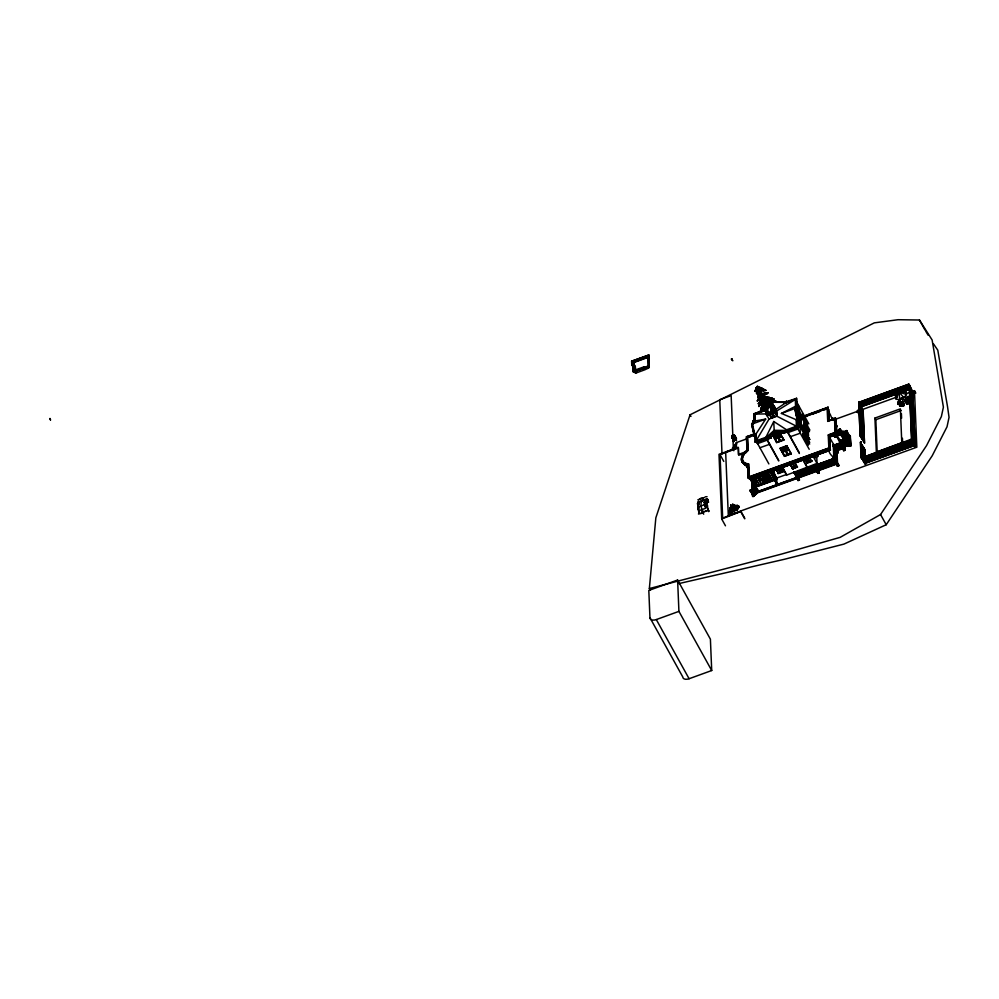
<?xml version="1.0" encoding="UTF-8"?>
<svg xmlns="http://www.w3.org/2000/svg" width="999" height="999" viewBox="0 0 999 999"><rect width="100%" height="100%" fill="white"/><g stroke="black" fill="none" stroke-linecap="round" stroke-linejoin="round"><path stroke-width="1.5" d="M765.309 404.383L765.409 409.428L765.421 404.807M707.717 509.065L707.966 508.104L705.431 506.331L704.307 504.133L704.632 500.287L706.88 500.124L707.517 502.759L707.567 500.524M759.789 389.81L758.915 392.207L759.54 394.667L759.215 389.822L761.663 393.281L760.651 393.181L759.215 389.822L757.891 391.196M762.549 398.564L761.4 395.092L761.438 398.139L762.549 398.564C759.402 391.171 762.512 394.742 768.131 392.694L766.083 393.843L761.101 393.943M908.153 400.474L905.956 400.012L908.153 400.474L909.202 399.725L909.327 397.565L908.291 398.301L908.478 399.4L910.339 398.501A5.157 2.91 -29 0 0 908.079 396.478L907.167 398.239A2.972 1.673 -29 0 1 908.478 399.4M910.339 398.501L906.555 399.538L908.516 399.313L908.291 398.301M705.931 506.768L706.043 499.737M758.716 390.384L757.479 391.458L759.814 389.672L758.603 390.597L759.515 390.06L759.165 395.729M707.067 496.69L705.082 496.865M756.842 388.224L757.092 387.375L754.919 391.271L757.617 386.613L754.919 391.271L755.956 389.223M760.514 398.301L760.052 399.363L761.151 395.704L760.439 400.537L761.825 402.535L762.487 399.475L761.438 398.139L761.538 395.691L762.574 396.453M756.393 388.336L757.529 386.775L756.031 389.573L756.131 388.786L757.629 386.963L756.568 393.331L757.766 387.013L757.592 390.634L756.917 390.159L757.417 387.937M761.875 400.624L760.576 401.923L760.626 400.599L758.316 403.746L760.227 402.447L760.626 400.599M798.301 477.147L799.45 480.044L798.064 480.544L796.465 477.247M816.146 470.117L817.319 469.817L817.207 469.018L814.822 464.585L814.922 465.684M835.276 450.074L836.363 449.55M837 462.687L835.826 462.987M841.695 436.488L842.831 436.039M841.62 434.528L842.706 434.003M842.169 447.577L843.343 447.152L845.142 450.237L843.768 450.736L842.169 446.703L842.344 447.627M698.9 504.945L697.914 502.422L698.925 511.051M761.875 403.396L761.95 401.735L758.928 406.481L761.875 403.396L762.262 404.645L762.911 402.023L763.436 402.572M765.409 409.428L765.559 406.081L766.708 408.728M730.993 505.007L731.256 506.83C739.023 510.064 729.295 502.672 738.723 507.18M846.103 431.493C824.412 430.906 860.189 432.08 840.284 431.668M840.683 442.707L840.659 440.472L846.49 441.034L839.61 441.158L840.958 440.809M842.532 435.651L848.139 435.789L842.532 435.364M842.906 444.78L848.513 444.642M846.478 440.709L840.646 440.559M648.663 356.893L648.638 355.519M631.655 361.263L648.726 355.082M786.338 402.122L786.375 402.784L786.525 401.223L786.513 402.285M796.215 399.213L796.478 405.731C795.379 388.536 799.05 405.219 794.692 408.616L797.989 420.891M797.414 409.727L797.652 404.483L796.578 405.294M797.102 421.278L798.076 420.916L797.851 416.72M797.901 416.67L798.139 415.534L797.252 427.135L787.624 431.068M758.616 396.74L758.703 395.579M759.715 394.293L759.914 392.058M738.461 506.193L733.928 507.567M828.096 407.517L803.908 416.583M828.621 420.879L828.009 407.217L803.246 416.196M649.35 588.561L655.844 517.819L690.059 414.797L874.312 322.864L898.076 319.705L919.467 320.017L932.129 339.985L943.406 407.142L941.37 416.595L926.572 445.566L880.556 514.535L840.134 537.362L781.43 554.108L649.35 588.561L650.249 590.184M731.842 507.255L731.568 508.541A4.421 3.384 6.3 0 0 731.168 506.905C734.065 509.04 735.426 506.393 734.128 508.129M734.327 505.756L734.352 506.668M763.748 403.371L764.035 400.499M731.817 509.665L731.668 508.441A4.421 3.384 6.3 0 0 731.181 506.768L731.181 506.718M731.568 508.541L731.206 507.28L732.442 509.54M734.277 505.019L734.502 507.654M734.627 505.144L733.703 505.044L734.49 505.244M756.917 390.159L756.568 393.331L757.192 388.311L756.118 390.646L756.48 390.01M760.152 397.889L760.651 394.955M730.806 507.005L730.744 505.944L730.719 506.943M815.983 469.555L817.294 469.043M835.788 462.337L836.975 461.913L838.798 465.784L837.424 466.283L835.664 462.362L835.863 463.199M847.052 443.194L847.214 446.066L845.042 445.367L843.518 446.078L845.191 445.467L844.729 435.477L841.645 436.663L841.67 435.639L842.994 435.252M761.151 395.704L760.439 400.537L761.151 395.704L760.052 399.363M730.381 512.737L730.531 511.326L733.566 509.977M735.838 510.214L736.475 507.629M761.325 394.355L768.131 392.694L764.397 393.306L766.645 393.968L763.136 393.981L766.97 393.881L765.421 393.718M731.967 359.403L732.791 360.776L731.268 359.091L732.205 358.753L731.93 359.553M736.7 507.967L737.374 505.644M860.451 442.232L861.4 441.72L860.389 442.295L861.126 457.892L860.589 442.332M865.496 464.86L864.847 449.2L865.421 464.822M898.788 392.157L905.793 391.945L906.48 394.568L903.958 397.789L899.699 399.712L896.203 399.213L895.529 396.578L898.963 391.933L905.793 391.945M731.88 436.201C734.277 429.97 739.472 445.916 734.228 435.252M731.955 437.862L734.178 436.75M736.313 440.584C728.221 427.135 737.012 452.197 731.88 436.039M758.965 390.072L758.528 392.894L758.915 392.207M764.934 401.173L766.42 406.069L767.931 406.418C766.183 396.765 763.486 402.222 764.635 408.079L765.234 404.47M759.54 394.667L759.577 391.408L759.228 393.456M761.55 407.742L760.326 411.825L764.635 402.859L764.31 405.307L764.635 402.859M755.669 390.259L755.806 389.448M898.426 403.009L899.649 402.347L900.274 403.171L898.426 403.009L900.261 403.921L902.272 402.06M900.261 403.921L901.448 403.621M904.619 400.212L908.203 403.733C909.34 402.634 899.537 396.428 907.904 402.634M908.203 403.733L908.728 402.397M707.592 499.1L707.379 500.124C705.219 495.279 711.113 508.291 707.192 498.701M733.566 510.252C725.836 513.186 735.601 510.964 733.378 508.878A1.711 1.311 6.3 0 1 730.419 509.24A1.711 1.311 6.3 0 1 731.305 507.105A1.711 1.311 6.3 0 1 733.316 508.878M858.004 412.088L857.779 411.051A1.623 0.912 -29 0 1 858.453 410.539M857.754 411.201L858.228 412.125L858.178 410.589M859.252 413.798L858.753 413.062M859.015 413.486L860.264 412.125M859.802 410.976L859.377 410.514M707.629 499.825L707.317 499.525M708.166 501.386L707.654 500.437M707.929 509.652L708.578 510.626M764.272 403.646L762.861 407.604L762.449 406.356L764.272 403.646L762.861 407.604M902.522 405.169C902.871 400.886 904.095 406.056 902.047 404.882L901.535 405.781L902.721 406.106L903.67 405.194L903.658 402.884L902.085 401.373L902.684 401.111M707.717 506.368L707.055 504.195L704.295 502.197M758.041 390.884L757.754 391.508L759.352 390.309L758.054 397.764L759.827 394.555L759.352 393.419L758.054 397.764L758.528 392.232L759.852 390.322M759.59 399.013L759.914 397.552L757.304 400.961L759.59 399.013L759.64 400.187L760.539 398.014L760.813 398.613M642.881 368.656C642.195 368.294 648.064 368.818 649.088 366.546M643.768 368.693L643.793 367.994L633.354 371.578L644.055 367.982L644.243 369.056L649.1 367.295L648.751 354.97L649.175 366.533L634.215 371.553M782.629 433.054L787.649 431.718L787.724 430.169L797.414 426.885M787.774 430.182L787.524 431.231L781.83 433.067M796.977 420.604L797.464 427.497L782.055 433.116M797.914 420.242L796.927 420.591L798.164 419.867M759.402 390.734L757.092 394.006L759.752 390.746L757.704 393.319M732.667 506.893L734.265 509.515M790.434 464.011L789.697 464.11M790.471 464.223L789.897 464.048M794.193 472.29L795.004 472.102L794.155 472.939M809.565 457.43L810.052 457.33M829.282 436.713L836.625 434.503L836.151 420.279M834.053 445.467L833.953 444.405L832.779 444.83L833.828 444.867L832.966 445.629M836.163 434.528C834.889 432.742 840.384 444.767 840.696 442.295M829.17 435.202L829.719 448.613L748.151 477.809L829.719 448.251L748.338 478.009L749.75 479.295L830.406 450.174L829.02 435.714L835.639 432.48M829.657 448.638L830.406 450.174M836.113 433.079L829.02 435.714M707.991 508.641L708.266 509.79M732.654 505.119C731.131 501.773 738.498 510.576 731.705 508.866L730.656 511.538L729.295 510.764M733.566 510.264L733.366 510.439M762.674 398.276C760.988 400.736 763.061 405.082 763.586 399.413L766.408 406.268L762.774 402.31M764.522 402.547L763.686 405.282L764.36 404.333M764.635 408.079L765.084 406.618M756.68 389.885L756.168 391.558L757.192 388.311L756.118 390.646M774.974 433.554L774.949 432.18M774.6 432.879L775.399 432.105M776.498 433.241L775.786 432.217M756.355 389.622L757.629 386.963M737.037 509.79L736.001 508.903A4.483 3.671 -15.8 0 1 734.715 507.48L732.604 504.945M770.753 404.92L765.546 401.236L771.653 400.474L765.546 401.236L768.581 405.806L768.144 407.13L766.295 404.308M762.374 405.694L761.7 405.894L764.185 403.246L762.374 405.694L760.326 411.825L762.449 406.356M757.067 387.774L757.292 387.1M761.563 394.056L766.358 397.465C763.099 395.254 765.147 395.017 761.563 394.056L762.999 395.866C764.497 400.437 760.913 397.877 761.675 395.342M762.712 407.18L763.598 404.632M698.026 504.845L698.751 508.304M729.757 512.662A1.573 1.286 -15.8 0 0 732.105 511.338A1.573 1.286 -15.8 0 0 729.794 510.389A1.573 1.286 -15.8 0 0 729.757 512.662A1.711 1.399 -15.8 0 0 732.23 511.251A1.711 1.399 -15.8 0 0 729.695 510.227A1.711 1.399 -15.8 0 0 729.67 512.687L731.018 510.139M903.533 399.525L902.809 399.612M896.203 399.213L898.863 392.095M698.001 504.47L698.089 506.206M760.988 402.185L758.928 406.481L761.975 399.725M702.659 498.289L701.897 500.736C699.662 504.52 702.047 510.452 703.696 514.235M757.717 386.376L755.856 388.149L757.866 386.438M733.353 508.603C732.479 507.942 733.978 512.724 730.444 511.538C737.662 498.651 732.567 516.795 730.381 510.139M731.655 508.991L730.431 511.388M697.989 504.183L698.076 505.781M759.864 405.507L760.439 404.096M760.788 404.533L761.95 401.735M730.481 508.354L731.393 508.141L730.594 508.741M758.428 391.895L758.004 392.807L759.028 391.208L757.092 394.006L759.24 390.921L759.028 391.733M731.181 509.577L732.454 507.442M755.956 389.373L756.855 387.649M729.033 511.276L730.694 511.401L731.68 508.941M756.056 389.298L756.618 388.112M756.031 389.573L756.892 387.724M859.24 401.623L858.928 402.597M909.028 384.428L908.103 384.59L909.352 384.465L911.65 439.672L909.152 384.54M765.709 438.474L764.872 439.148L765.996 439.123L765.908 437.275L773.75 421.503L786.575 429.782L799.362 452.859M766.033 408.166L765.871 407.355L764.784 409.578L765.734 408.691M858.94 412.262L859.664 411.638M758.191 393.718L759.003 392.17M758.029 400.349L758.616 399.25M758.74 399.725L759.914 397.552M759.44 390.222L760.826 393.506L759.44 390.222L758.179 392.495L758.815 391.458M829.307 450.037C827.821 454.095 836.163 458.591 833.491 458.266M901.535 405.781L902.971 405.157M902.721 406.106L903.658 402.884M757.379 386.975L755.843 388.386L756.293 387.587M757.254 386.276L756.543 387.487L757.242 387.038M809.202 449.288L796.415 426.223L776.897 416.221L769.018 419.081L756.068 440.834L768.868 463.911M733.428 511.263L730.943 508.441L733.254 510.202L734.814 507.579L732.866 504.07L733.029 504.982M760.576 401.923L761.725 400.075M764.922 407.604L763.261 410.839L765.833 407.667L767.407 407.093L765.596 407.467M754.083 434.94L751.648 424.213L753.508 421.241L765.659 419.13L755.793 434.315L756.068 440.834L765.908 437.275M754.07 434.677L751.723 424.363L754.245 420.966M751.723 424.363L753.758 421.416M795.429 408.341L797.289 405.369L781.405 413.424L796.141 419.692L797.864 419.068L795.429 408.341L781.405 413.424M795.516 408.491C802.234 431.268 791.495 411.001 797.289 405.369M797.302 405.631L797.09 406.481C792.769 408.491 799.912 418.181 797.052 417.445M795.629 409.565L797.339 406.655L796.628 407.542M760.576 410.402L761.063 409.627M759.652 398.676L761.013 396.541M756.98 387.2L756.181 388.124L756.942 386.813M758.004 392.807L759.028 391.208M698.776 511.438L698.838 512.749C702.085 515.821 705.232 509.228 707.205 510.901L705.594 511.488M734.827 508.141L735.139 507.879A1.573 1.286 -15.8 0 0 735.214 510.139L737.037 507.842M895.529 396.578L898.863 392.02M756.555 388.174L757.03 387.462M678.87 583.591L784.302 559.303L843.893 544.118L886.213 524.725L932.217 455.756L947.027 426.785L949.05 417.332L947.527 406.643L937.786 350.174L933.59 344.043M858.74 402.609L860.264 436.376L861.163 435.701L860.151 436.238L858.728 402.672L859.764 402.11L859.128 402.023M861.175 437.724L859.627 403.971M861.8 439.085L860.551 405.357L862 439.011M862.761 440.372L861.325 406.743L862.836 440.397M861.038 457.779L861.987 457.043L861.225 457.742M861.9 459.215L861.263 443.731L862.1 459.14M862.349 445.092L862.974 460.527M864.572 463.299L914.31 445.529L864.859 463.548M912.137 440.946L909.952 385.764L912.337 440.871M912.849 442.357L910.688 387.225L912.936 442.482M915.134 446.678L912.749 391.583L915.146 446.828M775.199 433.641L774.487 432.679L775.199 432.155M859.714 404.133L860.963 437.687M862.075 408.191L863.598 441.933L862.224 408.304M862.949 409.69L864.535 443.219M863.011 446.466L863.723 462.062L863.223 446.528M864.035 447.802L864.522 463.386M864.085 447.939L864.747 463.361M911.25 388.736L913.673 443.931L911.463 388.798M914.26 445.317L912.075 390.134L914.472 445.279M907.167 398.239L908.079 396.478M734.54 504.994L733.753 505.082L734.64 504.657M762.612 404.47L763.286 402.947M706.543 500.462L705.893 500.399M755.843 388.386L756.693 387.212M761.937 394.143L766.221 393.594C761.325 394.031 767.769 393.556 765.821 393.756M760.476 400.911L758.316 403.746L760.401 401.148M899.699 399.712L899.1 391.883M736.151 507.692L737.986 505.831M764.922 393.631L763.498 393.444M758.403 391.084L759.028 390.347M764.073 409.553L765.833 407.667M761.7 405.894L764.185 403.246L760.926 408.354L761.762 407.53M905.594 401.985L904.957 399.85M907.329 403.471L908.541 403.371M764.235 407.567L765.197 406.568M764.934 406.518L764.035 407.442L764.622 407.005M729.295 512.3L731.568 510.364M732.816 509.59L732.804 508.778L733.953 510.714M759.54 396.965L760.514 396.016L757.304 400.961L760.301 395.691M758.803 389.922L760.251 389.972M750.174 490.846C760.514 481.406 752.484 491.508 750.137 490.072L750.237 490.971L751.41 490.534M757.217 491.071L753.533 494.493L757.13 490.821M755.232 420.616L754.957 414.086L764.797 410.527L764.747 409.378L772.926 401.76L785.414 401.898L785.451 403.034L774.537 410.252M764.772 409.865L773.014 402.073L785.414 401.898M770.017 405.582L772.227 403.521M778.721 460.989L765.933 437.924L774.125 430.307L786.6 430.444L799.387 453.496M774.225 430.781L765.958 438.411L755.007 442.058L765.222 438.424L765.209 439.123L765.184 438.474M786.213 430.906L774.225 430.944L766.358 438.111M774.462 431.381L785.077 431.493L774.462 431.206L767.507 437.849L774.537 431.268M755.381 435.464L755.606 442.033L767.906 437.712L774.712 431.381A3.759 2.985 -2.4 0 1 779.72 432.929L779.894 432.405M753.721 434.14L746.44 436.775L746.99 450.149L744.53 452.41A14.123 7.98 -29 0 0 745.017 463.998L747.727 464.685M748.401 464.785L745.154 464.248A14.123 7.98 -29 0 1 744.68 452.659L747.19 450.399L747.814 450.786M745.242 453.146L747.002 451.573M766.196 396.753L774.05 399.063L770.167 399.488L767.17 397.877L768.131 398.913M732.117 435.564L733.079 435.776L731.98 436.513M734.727 437.187L732.879 436.6L732.042 438.161M858.116 410.939L859.115 410.514M860.401 413.211L858.74 413.311M775.861 433.479L776.186 432.517M747.215 466.046L747.552 466.471M835.926 432.742L836.013 432.13M835.551 434.165C836.163 435.152 842.07 441.62 839.759 440.771M899.537 405.494L901.185 404.158A2.972 1.673 -29 0 0 903.645 404.108L903.945 405.644A5.157 2.91 -29 0 1 899.674 405.744L899.537 405.494A5.157 2.91 -29 0 0 903.808 405.394L903.945 405.644M899.674 405.744L901.323 404.408A2.972 1.673 -29 0 0 903.783 404.345M730.619 509.303L732.941 507.804L732.542 506.868M765.771 400.349L764.884 400.999L767.17 399.75M737.137 506.73L734.228 507.367L734.615 507.867M900.336 402.822L901.622 401.86L900.274 403.171M764.547 401.074L766.658 400.387M905.494 398.239L906.792 399.75M908.528 398.514L909.565 397.777M907.916 400.262L909.202 399.725M734.752 509.79L737.412 508.254M769.655 403.434L771.34 402.784L769.68 403.296L772.19 403.421M732.042 437.999L733.141 437.262L732.904 435.114M898.113 404.233L899.974 403.084A2.972 1.673 -29 0 1 900.324 401.148L898.725 400.874A5.157 2.91 -29 0 0 898.113 404.233L900.111 403.321A2.972 1.673 -29 0 1 900.461 401.386L900.324 401.148M774.7 411.576L776.822 414.597L773.913 409.19L776.897 416.221L776.673 411.001L795.291 399.475L795.566 405.994M858.416 411.039L859.415 410.914M859.502 412.063L857.841 411.975M859.989 413.611L860.688 412.275M729.033 511.813L731.942 510.764M732.991 509.965L732.916 508.878M764.635 400.724L770.004 398.389L769.043 399.9L765.109 400.449L770.004 398.389L766.62 400.162M746.141 465.134L746.415 465.584A13.636 7.705 -29 0 1 743.119 462.45M746.977 466.271L747.414 467.594L746.703 466.196M734.64 439.26L735.476 439.61L735.414 438.961M774.874 432.117L775.911 431.98M776.173 433.391L774.912 433.628M863.111 409.553L864.485 443.169M762.175 394.118L764.435 393.643L761.613 394.155M734.702 507.342L734.277 505.869L738.448 507.617M764.959 397.152L765.746 396.803M898.051 393.369L902.309 391.446M910.913 439.822L911.325 439.173L861.575 457.917L911.113 440.109M768.731 400.999L769.492 400.649M762.424 394.093L764.435 393.643M860.052 413.673L858.74 413.686M832.716 418.693C831.767 420.329 831.842 416.67 828.945 412.137M839.622 429.208L839.285 429.607M648.776 355.032L631.58 361.188L631.78 365.459L633.154 365.035L633.091 371.578M648.701 355.382L631.88 361.476L632.117 365.447M632.23 361.763L648.613 355.819M636.875 360.402L641.246 358.816M632.779 362.212L648.463 356.531M648.626 356.818L632.941 362.5L633.029 364.647M633.378 362.699L648.289 357.292L647.652 356.131L648.064 366.021L648.913 367.57M633.491 362.862L634.665 371.665M635.614 373.127L635.339 366.596L633.841 363.886L632.854 364.235L632.742 361.538L633.603 363.087M632.055 365.459L633.104 365.085M635.252 366.633L635.526 373.214L645.454 369.555L643.955 366.845L634.115 370.404L635.526 373.214M644.817 368.456L643.98 367.495L648.064 366.021M633.628 365.085L632.817 365.047L633.041 371.628L643.269 367.994L643.169 368.706M634.328 371.89L649.25 366.408M644.505 368.107C645.579 371.603 654.982 363.449 644.205 368.981L644.055 367.982M765.571 407.255L767.045 406.73L767.819 408.116L766.345 408.653L765.571 407.255L766.445 413.324L768.119 412.712L768.069 411.613L765.796 412.162L767.931 411.376L768.006 412.687L767.244 411.288L765.758 411.825L766.72 415.484L769.567 414.123M770.978 405.294L772.464 404.77L773.238 406.156L771.752 406.693L770.978 405.294L771.128 406.93L773.763 405.606L776.673 411.001M771.016 405.507L772.689 404.895L772.764 406.206M772.464 404.77L772.502 405.744L771.028 406.281L771.802 407.679L773.376 407.167L773.201 405.831M765.634 408.454L768.556 407.53L765.771 408.803M772.327 405.881L771.44 406.206L771.29 405.394L772.202 405.656M764.285 410.751L763.598 409.528L773.326 406.056M784.015 402.235L786.563 401.286L786.413 402.722M771.365 406.905L768.206 407.717M766.32 408.978L754.095 414.036L754.445 420.616M763.711 410.252L753.795 413.748L754.72 420.841L753.109 420.691L753.234 423.489M766.158 409.503C770.217 407.592 765.334 411.376 766.121 408.391M771.578 407.542L771.528 406.431L771.703 407.779L773.251 406.93M783.716 403.371L796.353 398.726M766.008 410.04L766.583 411.95M773.676 407.255L773.288 410.489L771.815 411.026M785.451 403.034L795.291 399.475M772.876 409.59L771.203 410.202L771.128 408.891L772.614 408.354L772.652 409.328L771.178 409.865L771.852 411.363L773.526 410.751L773.975 407.342L773.626 409.34M787.774 402.272L794.854 399.675M773.975 410.889L765.933 414.048L765.721 410.851L767.195 410.314L767.969 411.713M765.746 411.051L767.419 410.452L767.494 411.763M771.166 409.091L772.839 408.479L773.014 409.827M765.846 411.076L767.332 410.552M772.739 408.591L771.265 409.115L771.34 410.427L773.476 409.652M765.883 411.288L767.557 410.676L767.469 411.551M771.29 409.328L772.964 408.716M766.046 411.526L766.932 411.201M771.465 409.565L772.452 408.891M773.276 409.528L774.625 408.741L774.55 407.043M765.846 412.15L767.844 411.476M771.428 410.327L772.914 409.802L772.839 408.479M774.762 407.005L774.225 410.976L774.138 408.916M766.408 412.987L767.881 412.45M766.308 413.087L768.119 412.712M773.401 410.527L771.727 411.126L771.678 410.027L771.852 411.363M768.631 412.962L771.478 411.6M774.725 410.789C764.572 409.865 781.455 424.263 771.49 411.938M769.367 414.061L772.327 413.311M766.72 415.484L769.517 414.323M774.7 410.626L774.787 412.425L772.14 413.524L774.987 412.487L774.537 410.089L774.587 411.238M753.084 420.629L754.058 420.267M796.702 404.895L797.689 404.533M753.496 423.564L753.383 420.916L754.495 420.629L754.145 414.048M775.661 412.962L774.849 410.477L774.213 410.801L773.413 409.378L774.837 408.891M776.335 414.772L776.747 412.637L773.763 405.606M797.09 406.481L795.504 409.016M775.724 414.597L776.148 412.787M751.648 424.213L765.659 419.13M772.702 416.633L773.95 416.183L772.714 416.795M770.341 414.997L771.603 417.57L774.05 416.358M769.018 419.081L766.008 413.773L768.568 412.849L771.478 418.181L774.425 416.783M795.004 409.777L797.864 408.741M797.339 410.164L796.665 408.341M796.89 412.824L800.686 419.455L800.124 419.742L800.012 417.27L800.886 417.132L801.086 421.965L800.299 422.252M796.902 413.224L800.499 419.792M796.34 415.309L797.14 414.835M797.002 415.372L797.015 410.164M733.428 439.123L734.702 439.285L733.653 439.061M734.54 438.823L733.803 439.398L734.59 439.11M734.128 441.371L733.378 439.11M733.741 440.522L736.176 439.647L735.851 438.074M754.02 433.653L754.395 432.904M754.033 433.916L754.307 434.577L746.44 436.775M797.951 417.894L797.602 418.893M753.895 434.403L746.578 437.025L746.99 450.149M800.199 417.52L796.141 409.44A3.534 0.799 70.1 0 0 795.679 409.153M803.371 416.483L828.146 407.467M755.793 434.315L747.502 437.25L748.051 450.299A13.087 7.393 -29 0 0 748.626 463.998L749.163 477.047L828.87 448.164L828.221 434.927L835.102 432.43L834.527 418.731M804.02 416.77L827.209 408.366M751.71 435.989L747.314 437.587L751.86 436.138M802.809 417.607L801.885 417.844L802.759 417.532L802.672 414.273M804.445 416.883L820.554 411.051M804.47 417.082L807.392 416.021M811.837 414.348L820.629 411.163M823.463 410.202L826.385 409.14M802.659 418.019L802.734 415.01L804.857 420.229M753.845 431.905L753.745 435.889L755.119 435.464L755.007 442.058M797.015 420.467L798.126 420.005M800.261 419.268L800.411 419.955M736.5 448.426L736.251 442.669L746.503 438.948M788.086 432.555L798.014 428.958L797.152 427.41L796.877 420.891L798.126 420.542M735.114 448.863L734.939 444.543L736.9 443.831L736.251 442.669M797.639 422.415L796.877 420.891M800.211 422.09L801.086 421.965M733.79 450.736L733.616 446.416L735.576 445.704L734.939 444.543M859.352 402.235L908.815 384.19L859.377 402.172M738.061 447.589L725.649 452.085L728.308 515.496L916.832 447.19L914.46 390.659L905.731 393.831M779.37 432.604C762.237 437.112 783.029 434.515 778.571 431.755A3.534 2.81 -2.4 0 0 774.849 431.368A3.534 2.81 -2.4 0 0 772.726 433.866L772.989 435.189M803.895 423.663L804.083 427.972L805.956 431.418M860.089 403.571L909.552 385.602M744.705 518.181L740.933 511.388L722.664 518.006L720.017 454.595L738.273 447.977M765.933 437.924L770.017 436.451L770.878 437.999M772.914 435.589L779.707 432.604A3.759 2.985 -2.4 0 0 778.708 431.556M786.6 430.444L782.517 431.918L783.378 433.466M860.164 403.733L909.627 385.814M787.662 430.332L797.614 426.623M779.844 441.196L776.498 442.607L783.865 440.122L779.919 432.992L772.639 435.626L780.069 433.229M774.462 431.206L784.677 431.63L786.625 430.931L786.575 429.782L796.415 426.223L796.141 419.692M773.089 435.889L779.969 433.404L779.982 432.567M797.414 427.422L781.455 433.141M765.996 439.123L771.265 437.849L766.495 439.185M787.599 431.643L782.779 433.279M803.983 425.624L808.266 433.491L804.095 425.974M910.326 387.075L860.901 405.157L910.401 387.225M771.066 437.724L766.158 439.41L771.265 437.849L771.166 436.825L756.343 442.395L771.191 436.788M777.784 435.452L780.294 434.315M787.524 430.432L787.562 432.018L782.779 433.216M767.419 440.047L757.479 443.643L756.63 442.095M774.55 437.712L777.11 436.788M898.089 393.506L861.65 406.568L911.175 388.661M902.459 391.92L911.188 388.761M778.071 437.824L774.824 439.135L778.071 437.762M778.658 437.55L781.905 436.438L783.666 439.61L776.598 442.445L772.814 435.102M778.671 437.737L781.805 436.401M832.866 418.306L832.966 419.205L831.717 419.518L832.866 418.306L831.742 418.856M827.647 421.228L835.439 417.769L836.35 435.589M832.567 419.942L835.376 419.056L832.529 420.154M747.09 451.311L738.348 454.47L738.249 447.327L718.993 454.308L721.703 519.018L725.474 525.811M834.415 419.667L897.002 396.99M745.866 452.684L738.785 455.244L738.461 447.714M759.902 447.739L769.779 444.243M790.396 436.688L800.286 433.191L799.962 426.598M783.428 439.61L779.919 441.358L776.223 434.627M776.56 442.245L779.832 441.009M802.547 433.766L803.471 433.529L803.571 436.775M802.584 433.841L803.471 433.529M802.796 433.966L807.879 442.082M803.471 437.262L803.546 434.253L805.669 439.473M835.788 427.135L837.162 426.635L837.125 425.724M788.124 454.408L783.903 447.202L786.862 446.128L780.369 448.613L783.316 447.415L787.487 454.995L784.577 455.756L780.706 448.588M782.629 451.798L780.843 448.563L783.129 447.727L785.064 451.073L782.442 452.11M781.405 449.587L783.691 448.626M784.902 448.289L787.262 447.302M839.285 429.433L840.271 429.083M782.017 450.686L784.302 449.725M785.539 449.438L787.899 448.451M835.838 431.131L840.334 429.645L844.043 436.201M787.936 448.663L785.539 449.313M839.997 430.644L842.644 435.502L848.139 435.714M874.924 418.069L900.374 408.853L901.785 442.807L876.348 452.023L874.924 418.069L875.823 419.705L877.184 452.11M782.579 451.91L785.052 451.011M785.988 450.824L788.661 449.8M828.321 435.114L835.214 432.629L834.64 418.918L827.746 421.416L827.097 408.179M785.289 451.073L782.567 451.773M839.36 431.393L840.346 431.031L839.235 432.03L840.409 431.605M875.823 419.705L901.273 410.477M846.74 430.557L846.827 431.456L845.591 431.768L846.74 430.557L845.616 431.106M829.769 437.05L836.75 434.627L836.113 420.217M834.739 436.313L842.906 433.291L843.481 447.377L836.538 449.862M833.603 434.715L834.914 437.075L842.894 433.554M842.944 434.203L841.57 434.702L841.583 433.741M790.883 453.471L788.124 454.47L784.19 447.277M784.527 455.869L791.021 453.521L784.54 456.131L780.369 448.476M748.713 469.368L745.279 463.873M844.679 435.651L843.381 436.501M848.775 445.242L849.949 444.817L850.049 445.716L847.052 440.447L846.528 435.527L844.854 436.126L845.316 446.128L846.99 445.517L846.44 435.626L844.904 436.201L842.369 431.718M848.326 435.564C846.653 434.715 847.177 437.737 848.788 445.566L847.077 446.091L846.528 435.527M848.388 436.101L850.124 435.614L850.349 436.301L850.761 446.078L843.78 446.291M850.174 435.689L848.501 436.301L845.554 430.994M849.6 436.463L848.426 436.888L850.349 436.301M839.61 441.158L840.758 439.947L840.858 440.846M840.733 440.172L839.585 440.384M840.134 442.844L840.634 441.009M840.459 441.733L842.557 445.654M839.697 443.119L840.908 442.02L839.759 443.231M847.115 439.697L847.214 440.596L845.966 440.909L847.115 439.697L846.003 440.234M832.941 444.98L833.928 444.617L836.413 449.113M840.871 442.694L832.804 445.616L840.933 442.807L840.846 441.908M847.052 440.447L846.066 440.809L849.013 446.116M840.221 443.206L833.378 445.716L833.815 458.841L814.784 465.709L814.784 464.797M752.647 483.591L749.063 476.848L828.758 447.977L829.894 450.025L750.199 478.908M833.653 446.191L835.751 450.112M833.803 447.127L835.788 451.024M749.075 478.071L829.632 448.876M833.715 447.49L835.713 451.773M841.995 444.88L843.368 444.38M806.63 458.017L805.781 458.191M833.74 448.151L835.738 452.11M842.232 445.017L843.218 444.667L840.659 440.047M776.211 469.255L778.196 473.039L780.107 472.352M842.394 445.092L842.457 446.528M842.082 445.616L843.168 445.092M749.712 479.233L830.306 450.099M842.032 445.791L843.406 445.304M770.341 472.24L750.449 478.983M795.079 463.211L793.019 463.761M833.778 449.188L835.776 453.084M833.79 449.45L835.788 453.409M833.903 449.737L835.913 453.958M835.189 449.338L843.456 446.341L845.142 450.237M835.426 449.475L843.306 446.615L840.246 441.221M835.589 449.55L836.4 461.963L834.365 457.842M833.94 450.399L835.926 454.283M700.012 499.25L697.926 499.912L700.049 499.025M702.584 498.201L700.299 498.613L704.208 497.614M817.619 453.496L817.744 456.543L816.757 456.905L817.032 463.424L786.563 475.124L781.755 466.446M833.853 450.761L835.951 454.945M835.226 450.249L843.493 447.252M847.164 445.991L848.638 445.454M755.906 479.208L754.158 479.97L755.956 479.408M760.214 477.647L758.516 478.484L760.251 477.847M764.51 476.086L762.811 476.923L764.56 476.298M768.855 474.6L767.082 475.287L768.868 474.737M833.978 451.373L835.863 455.369M843.705 447.864L836.762 450.349L837.362 463.411L756.081 492.994L757.754 492.382L757.592 489.323L757.567 492.332M848.875 446.141L850.586 445.604L850.124 435.614L850.761 446.078M833.99 451.698L835.888 455.694M843.68 448.776L845.067 448.276L845.029 447.365L843.144 444.38L843.119 445.079M774.487 474.125L774.125 471.353M778.246 472.927L779.969 472.302M782.479 471.403L780.756 472.028L778.621 468.381L780.706 472.327L780.119 472.539L777.934 468.756M805.132 458.766L807.317 462.949L809.003 461.788M809.789 461.501L811.5 460.814M833.928 452.784L835.926 456.668M757.242 481.043L754.907 482.017L757.055 481.243M757.504 476.873L759.377 479.92L761.363 479.682M769.867 476.211L768.019 477.272M780.706 472.14L782.716 471.853L780.506 467.869M807.217 462.525L809.14 461.838L807.055 458.079L809.153 462.025L809.777 461.438M811.65 460.926L809.727 461.613L807.642 457.854L809.739 461.813M754.907 481.818L757.254 481.168M807.13 462.824L804.882 458.753M834.04 453.009L836.051 457.292M835.751 452.435L833.753 448.476M761.55 479.483L759.215 480.457L761.55 479.607M765.858 477.922L763.523 478.896L765.858 478.059M770.154 476.361L767.831 477.335L770.167 476.498M782.816 471.178L782.916 471.915L778.096 473.663L777.984 472.914M811.837 460.651L811.95 461.401L807.13 463.149L807.017 462.4M836.837 452.322L838.223 451.823L837.112 449.837M790.646 464.685L792.731 468.444L797.165 466.833M792.644 468.731L797.165 466.77M834.065 453.658L836.063 457.554M752.484 483.566L753.671 483.141M792.557 468.906L797.439 466.783M834.09 453.983L836.088 458.266M836.875 453.234L838.261 452.734L838.223 451.823M834.115 454.632L836.101 458.529M834.128 454.957L836.113 458.853M834.14 455.294L836.138 459.503M706.805 502.21L707.479 501.96M834.177 456.268L836.088 460.589M834.115 457.018L838.573 465.072M835.913 456.343L833.915 452.385M755.207 477.559L759.277 484.652L756.955 485.764L759.003 484.577L755.094 477.522L756.817 480.856M759.502 475.736L763.586 483.166L761.263 484.203L763.311 483.079M765.559 482.38C773.863 483.491 754.932 463.661 767.894 481.543L765.571 482.642L767.607 481.456L763.648 474.513M768.131 472.877L772.202 480.244L769.867 481.081L771.915 479.895L767.956 473.089M770.441 470.754L775.037 478.771L775.137 481.381L772.452 476.735M783.091 468.281L786.538 474.475L776.698 478.046L772.564 470.604M834.215 457.242L838.798 465.784M756.942 485.502L759.277 484.652M761.25 483.941L763.586 483.104L759.34 476.211M772.202 479.982L769.854 480.831L765.783 473.726M834.502 457.455L834.602 458.354L794.055 473.039L793.968 472.14L795.142 471.715L795.241 472.814M814.884 464.697L813.636 465.01L813.611 466.133L815.496 469.73L813.523 466.171M837.612 466.083L833.416 458.778L833.316 457.879L834.565 457.567M774.712 479.345L774.487 480.094M775.923 483.616L775.736 479.045L776.722 478.696L772.19 470.517M774.637 479.97L754.969 487.087M793.993 472.927L834.527 458.241L833.928 444.617M755.057 487.3L774.737 480.169L774.6 479.158L774.375 479.895M814.135 465.971L814.635 464.91L814.197 465.921L795.054 472.427L799.237 479.982M775.099 481.231L774.887 478.796M836.063 459.927L834.065 455.981M797.652 476.248L796.44 476.535L796.415 477.559M796.378 476.648L837.112 461.888M796.653 477.435L816.195 469.68L813.948 465.721M836.962 462.162L817.07 469.105M796.465 477.385L797.776 476.086M698.9 512.812L698.501 514.06L700.112 513.474M837.15 462.799L757.192 491.795L757.067 488.886M837.524 463.786L757.829 492.669L752.996 496.74L754.22 494.867M754.457 483.778L754.932 494.105L756.555 493.419M754.932 494.105L756.605 493.506L756.318 487.562M753.034 495.304L755.444 494.617L753.733 495.142L753.184 481.968M799.4 479.133L798.026 479.632L798.064 480.544M838.76 464.872L837.387 465.372L837.424 466.283M752.697 489.498L752.022 483.079L752.584 496.266L754.295 495.729L751.31 490.422M817.981 470.017L819.118 472.914L817.744 473.414L816.121 469.405M911.837 441.283L862.387 459.303L911.875 441.458M863.173 460.576L912.711 442.769L863.261 460.751M863.973 461.963L913.511 444.155L864.023 462.137M734.577 512.812L732.954 509.64M721.703 519.018L740.933 511.388M677.609 580.019L648.813 590.446L649.949 617.719L682.742 676.872A6.743 3.809 -29 0 0 689.098 678.733L711.713 670.529L710.401 639.173L677.609 580.019L678.92 611.376L711.713 670.529M649.949 617.719A6.743 3.809 -29 0 0 656.306 619.567L678.92 611.376M734.764 439.885L735.114 438.873M757.692 387.063L760.614 388.174L757.692 387.063L758.016 389.235L759.302 390.422L757.692 387.063L761.725 387.974L757.692 387.063L760.564 389.323L759.34 387.699L757.692 387.063L760.938 390.222M731.193 506.843L734.265 505.956L731.218 506.768L730.793 506.043M761.762 389.96L765.958 390.322L763.448 390.809L761.313 390.072L765.958 390.322L760.901 389.972M793.855 468.032L797.252 466.995L792.831 468.856L789.909 463.586M729.769 510.364L730.681 511.376M730.244 508.878L733.204 508.266M735.776 507.267L738.723 506.655M771.765 402.11L776.036 400.924L765.546 401.236L769.842 403.484L770.741 403.246L765.546 401.236C768.044 403.409 775.873 402.647 768.556 401.049M734.49 509.303L737.549 508.778M858.591 410.364L859.277 410.539M859.14 410.926L859.777 411.326M858.403 411.613L859.402 411.176L859.003 410.302M732.816 435.102L734.103 435.089M767.594 397.14L765.671 397.577L774.05 399.063L768.755 398.052L769.455 399.288L765.846 397.889L766.845 399.138L766.008 398.788M767.382 397.627L769.355 397.215M769.742 403.359L770.666 403.171M770.154 398.077L771.515 397.827M906.855 404.27L906.143 402.934A2.972 1.673 -29 0 0 908.016 400.961L910.101 400.849A5.157 2.91 -29 0 1 906.855 404.27L906.717 404.021A5.157 2.91 -29 0 0 909.964 400.599M906.143 402.934L906.28 403.171A2.972 1.673 -29 0 0 908.141 401.211L910.101 400.849M732.417 435.302L732.617 436.775M764.372 394.13L765.546 393.981M759.59 387.662L760.426 387.575M730.581 511.525L732.08 511.301M858.153 411.551L859.652 410.901M770.953 398.289L772.314 398.214M757.055 386.775L757.679 386.738M759.14 389.747L760.064 389.71M835.851 434.041L835.214 432.629M775.374 432.13C776.822 431.618 776.473 434.328 776.348 432.642M759.165 389.91L760.014 389.885M762.849 393.968L763.848 393.918M754.957 414.086L765.446 413.911M763.373 393.831L764.048 393.831M772.052 398.564L773.001 398.551M763.136 393.981L766.645 393.968M772.951 402.247L785.426 402.385M774.138 430.794L786.625 430.931M766.42 399.95L767.919 400.025M735.639 506.768L737.2 506.83L737.961 507.929M732.929 509.228L730.119 508.366L733.191 508.791A1.573 1.211 6.3 0 0 731.318 507.292A1.573 1.211 6.3 0 0 730.506 509.265A1.573 1.211 6.3 0 0 733.166 508.916M765.684 400.237L767.294 400.324M760.701 389.16L761.338 392.045L759.527 389.685L759.627 390.409L761.338 392.045L759.702 388.773L761.55 389.223L760.139 388.324M731.668 508.441L730.644 507.504M765.808 393.656L766.533 393.706M761.575 393.868L763.798 393.806M733.316 507.579C731.942 503.833 735.027 511.201 737.412 509.315M697.277 503.833L697.814 503.334M765.246 393.743L766.345 393.868M765.084 393.768L765.721 393.843M772.264 400.986L774.687 401.298M765.534 398.851L764.722 398.988L766.383 402.397L764.173 399.65L765.634 400.474M898.725 400.874L900.461 401.386M763.611 390.197L765.172 390.472M858.228 411.9A1.436 0.812 -29 0 0 859.852 410.264A1.436 0.812 -29 0 0 857.654 410.614A1.436 0.812 -29 0 0 858.228 411.9L858.466 412.112M763.523 395.929L764.997 396.203M775.149 433.529L775.948 433.504L774.862 432.992M644.018 368.032L642.931 368.007M754.607 435.864L753.745 435.889M769.742 401.024L772.901 401.798L773.139 406.905M762.05 390.122L764.123 390.671M704.295 501.898L705.993 502.909M901.985 405.769L903.171 406.094M731.018 512.624L730.544 511.413L731.955 511.838M761.887 393.681L762.911 393.981M907.529 402.51L908.378 402.759M698.726 502.609L698.763 503.346M761.051 391.62L759.652 390.834M762.437 393.731L763.573 394.031M760.464 390.484L763.448 390.809M899.25 392.033L906.48 394.568M704.307 502.485L705.981 503.696M759.34 387.699L763.798 389.298L760.501 389.086L759.153 387.812M735.776 506.268L737.2 506.83L737.349 508.054M735.776 506.293L737.2 506.855L736.725 505.681M862.312 445.03L862.774 460.601M775.823 432.142L776.485 432.405M763.236 398.414L767.756 400.449L765.409 397.315L764.572 396.928L767.756 400.449L762.999 395.866M767.482 403.858L765.659 402.435M734.752 508.241L736.475 510.102M858.104 411.9L858.328 412.125A1.436 0.812 -29 0 0 859.964 410.477A1.436 0.812 -29 0 0 857.766 410.814A1.436 0.812 -29 0 0 858.341 412.112M858.091 412.212L858.366 412.2A1.623 0.912 -29 0 0 860.139 410.389A1.623 0.912 -29 0 0 857.654 410.776A1.623 0.912 -29 0 0 858.291 412.237M733.953 435.102L734.665 435.539M748.114 467.732L749.287 468.431M747.951 467.869L749.125 468.568L747.177 465.259M747.864 467.932L749.038 468.631M761.55 388.499L762.761 389.235M809.615 457.467L808.765 457.105M706.855 502.285L707.18 501.785M761.663 393.281L759.952 391.271L761.837 394.043L762.212 396.578L760.214 395.492L759.715 393.656M730.544 511.413L731.568 512.3M908.516 399.313L908.278 399.101A2.972 1.673 -29 0 0 907.042 397.989M760.052 387.949L761.388 389.148M736.163 505.881L737.2 506.855M763.636 409.59L764.535 410.327M753.87 413.823L754.72 414.535M768.106 402.585L770.341 404.77M843.106 436.163L842.706 435.302M835.813 436.501C834.44 438.511 834.689 434.827 834.677 437.2L836.051 436.7L835.664 426.061M843.343 447.152L843.168 446.391M817.232 469.73L819.118 472.914M759.827 394.555L760.526 395.254L760.239 393.306M779.382 432.867L778.583 432.018A3.534 2.81 -2.4 0 0 774.849 431.63A3.534 2.81 -2.4 0 0 772.739 434.128M705.306 499.775L706.031 500.586M733.803 507.33L734.465 508.241M734.352 508.678L734.44 508.104M734.502 436.763L736.563 440.497M899.162 392.145L903.958 397.789M760.526 390.409L761.138 391.133M859.302 410.402L859.827 411.151M757.929 389.123L757.392 388.399L757.592 390.634M735.177 507.779A1.711 1.399 -15.8 0 1 737.712 508.816A1.711 1.399 -15.8 0 1 735.152 510.252A1.711 1.399 -15.8 0 1 735.177 507.779L736.001 508.916L735.838 507.629M707.517 499.338L708.141 500.699M748.613 478.009L747.776 464.66L748.288 478.059M795.753 409.59L796.265 410.352A3.759 0.849 70.1 0 0 795.604 409.428M698.913 502.472L698.376 501.898L698.863 504.32M760.014 393.256L760.214 395.492L759.577 391.408L762.212 396.578L760.651 393.181M747.464 450.561L744.904 452.872A13.924 7.867 -29 0 0 745.379 464.298M734.29 508.354L732.854 505.619M734.352 509.677L732.579 506.293L732.692 507.042M732.866 508.553L734.253 511.063L734.153 510.327M925.886 331.468L928.171 335.252M746.091 465.059L746.415 465.584A13.561 7.667 -29 0 1 743.144 462.362M767.931 406.418L765.971 403.121L766.42 406.069M765.359 398.139L766.333 399.812M830.032 438.224L833.828 444.867M734.952 512.674L733.328 509.515M919.467 320.017L925.124 330.207M914.46 390.659L915.833 393.131M849.537 435.889L846.64 430.669L846.727 431.431M849.562 436.551L846.665 431.318L845.678 431.668L848.588 436.9M844.167 431.768L846.203 435.489M845.666 435.539L843.568 431.68L845.616 435.539M845.067 435.527L842.969 431.73M847.027 439.797L849.924 445.03M835.289 419.168L835.926 420.329M842.319 431.718L844.467 435.502M844.555 436.276L842.769 433.316L843.418 447.365M840.196 428.958L844.367 436.476M843.218 435.477L841.108 431.618L843.206 435.402M845.941 440.122L848.875 445.267M840.072 430.02L839.485 430.232M828.708 409.727L827.846 408.603L828.333 420.204M845.753 440.934L847.789 444.655M848.913 446.216L849.949 444.817M845.691 440.859L847.851 444.717M839.247 429.97L842.869 436.188M832.766 418.406L832.854 419.18M839.21 430.182L839.11 429.283L840.296 428.858L840.396 429.757L835.639 431.568L837.524 435.227L835.639 431.568L840.171 429.92L840.284 431.755M839.934 431.468L842.182 435.302M845.092 440.846L847.252 444.705M839.085 430.319L841.071 433.941M838.998 430.419L841.857 435.889L842.844 435.527L839.884 430.157L839.922 431.718M844.555 440.834L846.653 444.68L844.555 440.896M838.498 430.594L840.471 434.153M838.598 430.557L841.882 436.538L841.72 435.651M831.68 418.731L832.055 419.68M845.991 444.667L843.955 440.884M840.084 434.303L837.999 430.706L839.984 434.278M843.356 440.796L845.454 444.655L843.293 440.796M839.585 434.478L837.612 430.919M842.756 440.846L844.792 444.567M839.098 434.652L837.125 431.031M844.255 444.555L842.157 440.771L844.192 444.555M836.625 431.206L838.598 434.765M836.525 431.243L838.511 434.877M841.558 440.821L843.656 444.605M836.038 431.418L838.111 434.952M840.696 440.709L845.067 448.276M835.913 433.216L836.75 434.627M843.843 447.589L844.917 449.525M839.709 441.058L844.942 450.174M880.556 514.535L886.213 524.725M840.396 442.557L842.544 446.428M839.659 442.332L842.207 446.778M839.972 443.007L842.219 446.978M842.619 447.839L843.768 450.736M834.34 433.529L835.963 436.101M839.784 443.019L843.955 450.537M834.59 434.353L835.901 436.725L835.688 431.718M839.635 443.369L841.608 446.928M839.535 443.469L841.508 446.965M839.148 443.606L841.021 447.202M839.048 443.643L841.121 447.177M838.648 443.718L840.621 447.29M838.548 443.818L840.534 447.39M838.161 443.968L840.134 447.527L838.061 443.993M837.174 444.255L839.148 447.889L837.075 444.355M836.588 444.53L838.561 448.101L836.675 444.43M837.674 448.414L835.601 444.83L837.674 448.351M837.187 448.601L835.201 444.967L837.187 448.526M836.463 448.938L836.987 462.812M833.865 445.092L838.261 452.734M833.778 445.641L834.165 458.254M835.738 449.787L833.541 445.704L834.053 458.354M832.904 445.517L837.075 453.034M834.053 458.104L836.113 462.075L835.539 449.475M833.316 457.879L836.001 463.174M834.29 462.924L832.204 459.328L834.29 462.862M833.79 463.099L831.717 459.515L833.703 463.136M831.23 459.752L833.203 463.324M830.731 459.865L832.716 463.499L830.731 459.927M830.244 460.039L832.217 463.673M796.315 400.237L796.378 398.414L786.438 401.685M831.33 463.998L829.357 460.364M795.928 400.624L808.828 423.888M828.77 460.639L830.743 464.148M830.356 464.348L828.371 460.726M807.08 422.839L802.472 414.473L802.609 417.545L807.404 425.836L807.267 422.639L807.204 425.774M802.597 416.158L806.967 424.375L802.622 416.546M829.27 464.747L827.297 461.176M797.964 408.603L809.889 430.119M826.897 461.251L828.87 464.885L826.797 461.363M801.66 416.995L803.159 419.68M804.645 422.365L807.617 427.722M826.31 461.476L828.383 465.059M809.465 431.668L797.314 409.515M827.896 465.247L825.911 461.613L827.884 465.184M808.341 431.131L803.833 422.989L804.02 427.56L808.541 435.701L808.266 431.106M824.937 462.038L826.91 465.596M824.837 462.075L826.91 465.534M826.323 465.809L824.437 462.15M823.95 462.387L825.923 465.959L823.85 462.425M805.319 429.732L805.893 430.756M796.94 414.772L800.886 421.903L800.611 417.12M822.864 462.787L824.937 466.308M797.652 417.532L809.789 439.448M822.864 462.724L824.837 466.283M797.652 417.794L809.689 439.548M822.377 462.962L824.45 466.496M823.95 466.67L821.977 463.037L823.95 466.608M816.37 454.058L817.744 456.543M821.39 463.324L823.463 466.783M797.789 420.966L809.714 442.482M820.891 463.436L822.976 467.033L820.991 463.399M822.477 467.145L820.504 463.573L822.377 467.17M796.777 420.841L809.677 444.105M819.417 464.036L821.403 467.594M803.396 435.04L805.569 439.198L805.531 438.186M819.417 463.961L821.49 467.557M803.408 435.352L807.766 443.631L803.421 435.789M808.116 444.917L808.079 441.883L808.004 445.017L803.408 436.788L803.283 433.728M815.209 457.717L815.072 454.52M813.511 455.007L815.097 457.804L814.972 454.87M820.516 467.919L818.431 464.323L820.416 467.957M818.044 464.46L820.017 468.032M817.944 464.56L819.917 468.131M812.911 455.981L817.032 463.424M817.557 464.71L819.43 468.306L817.457 464.747M816.957 464.922L818.943 468.494M816.47 465.097L818.543 468.631M816.57 465.059L818.443 468.668M815.971 465.209L817.956 468.843M815.484 465.397L817.457 469.018M817.819 470.267L818.893 472.202M814.859 465.372L817.082 469.305M814.734 465.297L818.918 472.852M814.397 466.221L816.32 470.304M816.832 470.616L817.906 472.564M813.71 465.122L814.01 465.996M813.773 465.696L817.931 473.214M815.097 469.88L813.024 466.346M812.037 466.645L814.123 470.229M811.55 466.883L813.523 470.454L811.65 466.845M811.063 467.057L813.136 470.529M812.637 470.766L810.664 467.145L812.537 470.804M805.231 458.728L807.279 462.412M810.077 467.42L812.15 470.954M809.577 467.532L811.563 471.166L809.577 467.594M811.163 471.303L809.09 467.769M810.676 471.416L808.691 467.919M773.9 405.457L774.05 407.467M810.576 471.516L808.603 467.957M810.177 471.665L808.203 468.032M803.071 459.552L807.192 466.995M787.387 431.331L787.562 432.018M807.716 468.269L809.689 471.778M802.409 458.966L807.229 467.644M807.617 468.306L809.59 471.878M772.502 405.744L773.376 407.167M773.338 407.48L776.248 412.812M807.117 468.494L809.103 472.052M808.703 472.19L806.63 468.606L808.603 472.227M806.23 468.806L808.116 472.415M772.614 408.354L773.388 409.752M808.216 472.377L806.143 468.843M772.652 409.328L773.526 410.751M805.644 468.956L807.716 472.552M807.13 472.702L805.256 469.168M807.229 472.727L805.157 469.205M771.565 409.203L771.59 409.802M804.757 469.28L806.73 472.839M771.128 408.891L771.902 410.277M804.657 469.38L806.643 472.939M806.243 473.089L804.17 469.493L806.143 473.051M804.769 473.626L802.697 470.092M802.197 470.204L804.183 473.838L802.197 470.267M767.319 407.967L767.407 407.093M803.296 474.088L801.323 470.591M801.223 470.629L803.196 474.188M768.556 412.525L771.465 417.857M800.723 470.804L802.796 474.275M779.844 433.304L783.566 439.585M766.383 409.64L765.609 408.241L767.082 407.704L767.969 409.128M779.794 433.541L781.393 436.413M791.033 453.771L786.737 446.291L788.511 449.562M802.309 474.513L800.336 470.879L802.209 474.55M765.858 410.189L765.871 407.355M795.017 462.987L797.464 467.307M765.783 410.452L766.42 410.127L766.658 415.359M766.158 411.176L766.071 413.898M794.979 463.111L797.264 467.245L797.352 466.633M801.323 474.875L799.25 471.341M765.721 410.851L766.495 412.25M799.25 471.278L801.223 474.9M785.152 446.965L786.975 450.124M763.96 409.827L764.06 410.539M798.263 471.628L800.249 475.262L798.263 471.69M777.234 434.465L778.833 437.337M786.151 450.549L784.327 447.127M777.097 434.428L780.481 440.671M799.849 475.399L797.876 471.778M780.519 441.146L776.81 434.215M793.119 463.786L795.117 467.769L792.195 462.512M799.362 475.586L797.377 471.953L799.35 475.512M791.745 462.674L794.655 467.682M791.545 462.824L792.145 463.798M796.79 472.227L798.863 475.699M783.129 447.727L784.914 450.961M796.403 472.377L798.376 475.936L796.303 472.415M782.429 447.989L784.215 451.211M795.803 472.527L797.876 476.123M795.042 471.815L797.602 476.423M797.789 477.06L799.45 480.044M790.396 464.66L792.644 469.055L792.532 468.381M793.968 472.14L796.615 476.785M796.927 477.634L798.226 479.695M794.093 472.827L798.263 480.344M776.735 442.033L773.351 435.651M772.976 435.801L776.735 441.97M778.696 460.352L766.77 438.886L766.708 439.572M780.481 467.594L782.916 471.915M753.433 420.929L753.571 423.576M775.848 469.268L778.246 472.864M772.377 471.453L776.747 479.345L775.761 479.707L770.666 470.492M772.826 473.788L775.736 479.045M770.491 470.579L775.037 478.771M771.078 472.739L776.91 483.254M776.935 483.916L770.067 471.516L770.092 472.165M769.879 471.778L776.972 484.565L776.722 478.696M769.967 480.594L766.108 473.751M765.783 473.663L769.867 481.081M762.724 474.975L764.51 478.196L762.824 474.95M765.671 482.23L761.8 475.312M765.559 482.455L761.488 475.287M761.475 475.224L765.571 482.642M759.34 476.073L761.275 479.532M760.202 479.62L758.416 476.411L760.301 479.595M757.454 476.66L761.363 483.778M761.263 484.203L757.18 476.848M735.926 439.735L736.3 440.409M731.967 436.338L733.803 439.635M755.906 481.318L754.12 478.096M746.078 464.498L749.05 469.892M746.003 464.56L748.963 469.942M753.283 478.271L755.082 481.618M745.192 463.923L748.676 470.104M757.055 485.339L753.196 478.434M756.955 485.764L752.871 478.409M733.616 446.416L734.253 447.577L732.292 448.289L732.929 449.45M751.648 479.383L753.733 483.254L752.547 483.691L752.459 482.792M750.686 478.733L757.779 491.52M751.173 480.319L752.622 482.929M754.907 487.075L757.067 491.008M757.717 492.307L757.292 491.695M754.52 487.587L756.655 491.283M754.507 487.524L756.618 491.383M749.687 479.358L749.587 476.298M756.231 491.758L754.133 487.962M755.881 492.082L753.783 488.236L755.881 492.02M756.131 492.807L756.605 493.506M753.396 488.611L755.456 492.495M755.119 492.832L753.009 488.973L755.082 492.869M752.622 489.348L754.732 493.144M754.982 493.931L755.344 494.592L755.219 490.147M752.247 489.722L754.307 493.618L752.21 489.822M753.92 493.981L751.822 490.197M751.448 490.422L754.145 495.629M750.137 490.072L753.134 495.329M750.261 490.746L753.171 495.979M753.009 495.966L752.971 495.179M720.017 454.595L723.776 461.401M690.059 414.797L690.958 416.421M740.958 512.037L744.73 518.843M734.54 507.517L735.139 507.879A1.573 1.286 -15.8 0 1 737.574 508.828A1.573 1.286 -15.8 0 1 735.214 510.139M732.941 507.717L733.978 509.815M732.704 509.29L733.666 511.138M632.742 365.047L633.004 371.566M656.306 619.567L689.098 678.733M49.95 418.481L50.574 420.055M796.053 410.751L796.428 411.713M733.316 507.804L732.916 506.743M734.327 506.768L734.665 507.467M836.063 433.067L828.983 435.801L829.357 444.505M768.98 404.233L769.867 406.131M707.742 499.712L708.004 500.574M708.129 509.203L708.616 510.701M796.003 411.8L795.728 411.039M734.39 509.515L734.627 510.939L732.617 507.142M734.015 509.652L734.29 510.489M902.534 401.361L903.346 403.396M49.987 418.569L50.412 419.805M734.502 509.802L734.54 510.526L734.128 509.927M763.748 396.591L764.435 398.951M796.328 411.451L796.503 412.125M795.579 410.976L796.166 413.561M752.384 423.938L754.819 434.665M752.21 424.7L753.596 430.781M751.972 424.275L754.307 434.577M760.876 397.977L761.825 402.535L761.438 398.139M758.603 388.374L758.878 389.81M734.065 508.229L734.09 508.379M698.089 505.831L698.114 506.343M767.07 403.521L767.444 406.056M768.581 405.806L768.755 407.117M903.645 404.108L903.808 405.394M764.984 402.809L765.271 405.032M761.875 407.817L762.012 409.24M698.064 507.117L698.189 508.678M698.226 508.966L698.239 509.39M697.914 502.46L697.989 503.496M765.334 400.849L765.434 403.259M901.398 413.561L901.597 418.194M902.434 438.261L902.634 442.894M849.425 438.049L849.662 443.643M848.488 436.138L848.85 444.805M847.402 435.514L845.366 431.793M845.716 431.131L845.853 431.805M846.103 440.272L846.228 440.946M843.206 436.026L843.868 448.239L836.975 450.736L837.462 462.337M842.632 433.341L842.656 433.991M842.182 433.816L841.982 435.439L841.882 433.928M841.645 433.691L841.795 434.577M840.384 430.819L840.471 431.718L839.297 432.142L839.26 431.356M840.446 441.208L840.346 442.732M839.659 429.832L839.784 431.743M839.485 434.453L837.512 430.956M839.647 440.497L839.672 441.283M835.439 417.769L836.188 436.65M835.726 449.463L836.2 461.975M834.714 445.142L836.687 448.776L837.137 462.924L757.23 491.87L757.167 488.798M833.491 458.029L833.69 458.866M832.779 444.83L832.866 445.729M829.133 419.88L828.596 409.677L828.92 419.917M830.843 464.11L828.87 460.614M829.632 436.963L830.181 450.012M829.27 435.439L829.894 450.025M828.009 407.217L828.546 420.267M827.397 465.359L825.424 461.788M825.336 466.171L823.363 462.599M821.003 467.669L818.93 464.148L820.903 467.707M817.557 468.918L815.484 465.459M817.457 468.956L817.469 469.93M812.637 466.496L814.61 470.054L812.537 466.533M811.65 460.864L809.277 457.018M807.617 472.527L805.743 468.918M804.719 418.931L804.769 419.942M804.645 428.084L804.682 429.071M801.885 414.697L802.01 417.757M801.785 414.597L801.922 417.919M803.683 474.013L801.71 470.454M800.211 417.257L800.411 419.642M799.125 406.368L799.375 411.663M801.722 474.725L799.837 471.066M800.736 475.087L798.763 471.516M797.439 405.681L797.714 409.627M797.976 416.321L798.076 420.916M797.327 406.081L797.452 409.24M796.902 404.795L796.028 400.537L796.191 404.458M797.739 422.377L798.014 428.958M795.604 408.941A3.759 0.849 70.1 0 1 796.74 410.202L797.027 414.997M797.015 416.633L797.127 419.343M796.665 410.214L796.84 414.46M797.09 420.354L797.364 427.41M797.527 476.148L797.589 476.935M792.569 463.923L790.808 464.273M787.312 430.981L787.337 431.63M787.786 449.825L785.863 446.565L787.687 449.862M786.875 450.162L785.039 446.865M784.677 431.63L783.74 431.481M786.538 474.475L786.563 475.124M783.765 439.448L783.865 440.122M784.215 451.086L782.429 447.852M783.416 451.373L781.53 448.176L783.328 451.411M780.881 435.377L778.333 436.438L780.843 435.302M780.594 436.563L778.908 433.728M778.121 434.016L779.72 437.013L778.021 434.053M777.647 437.637L776.223 434.428M777.097 436.65L774.537 437.574M776.86 437.924L775.261 435.052M776.56 435.676L774 436.6M776.76 437.962L775.174 435.089M775.873 438.411L774.375 435.377M774.725 431.605L774.712 431.381A3.759 2.985 -2.4 0 0 772.826 435.427M775.024 439.061L773.501 435.689M773.75 421.503L774.225 430.944M772.814 405.132L772.864 406.243M772.801 414.11L772.826 414.435A1.349 1.061 -2.4 0 0 771.053 413.911A1.349 1.061 -2.4 0 0 770.366 415.322M772.14 413.524L769.367 414.285M771.565 411.663L768.418 412.812M772.614 435.04L772.726 435.789M771.116 405.532L771.278 406.98M771.053 470.666L771.116 473.451M768.805 436.888L767.906 437.712M767.269 406.855L767.344 408.166M767.045 406.73L767.22 407.942M767.195 410.314L767.369 411.526M766.221 408.429L766.295 409.74M766.133 438.761L766.208 439.485M765.758 438.424L765.734 439.123M767.132 473.389L768.918 476.598L767.032 473.426M764.26 410.089L764.335 410.764L754.445 414.31L754.769 420.854M765.496 438.424L765.471 439.123M765.659 478.121L763.723 478.833M755.644 435.464L755.868 442.033M755.893 487.012L756.081 492.994M755.269 490.222L755.444 494.617M754.595 483.853L755.019 494.006M753.608 482.579L753.77 485.551M753.283 481.993L753.87 495.117M752.022 483.079L752.584 496.266M751.236 490.696L751.223 489.735L750.324 490.871M747.402 437.05L747.939 450.099A13.087 7.393 -29 0 0 748.513 463.811L749.063 476.848M747.352 444.717L747.589 450.611L746.852 437.25M748.301 467.644L748.738 477.959M747.589 464.435L748.151 477.809M735.576 445.704L735.701 448.588M732.766 434.315L731.156 395.579L719.742 399.712L722.015 453.933M732.966 438.961L733.416 449.8M732.267 436.538L732.379 438.536M649.063 367.22L648.588 359.503L648.651 365.771M644.717 368.494L644.742 369.143M643.955 366.845L643.98 367.495M634.602 365.534L633.616 365.884L633.591 362.824M633.841 363.886L634.115 370.404M633.741 367.694L633.853 370.304M633.528 367.644L633.641 371.603M697.951 502.672L698.226 509.565M734.839 507.579L734.839 507.679A4.421 3.609 -15.8 0 0 736.088 508.928M859.177 410.402A1.436 0.812 -29 0 1 860.064 411.263A1.436 0.812 -29 0 1 858.253 412.375A1.436 0.812 -29 0 1 857.691 411.313M857.904 411.064A1.436 0.812 -29 0 1 858.503 410.626M860.127 410.439A1.623 0.912 -29 0 1 858.815 412.387A1.623 0.912 -29 0 1 857.542 411.313M860.564 412.125A1.299 0.737 -29 0 1 860.614 413.186A1.299 0.737 -29 0 1 859.028 413.861A1.299 0.737 -29 0 1 858.69 412.924M859.989 410.851A1.299 0.737 -29 0 1 859.252 412.275A1.299 0.737 -29 0 1 857.766 412M746.84 465.372A13.087 7.393 -29 0 1 744.779 464.148M748.738 470.367A12.55 7.093 -29 0 1 748.651 468.106M747.227 465.584A12.812 7.243 -29 0 1 745.217 464.385M748.388 470.279A12.812 7.243 -29 0 1 748.288 467.982M745.192 464.21A14.061 7.942 -29 0 1 744.717 452.672M745.454 464.31A13.861 7.83 -29 0 1 744.979 452.934M745.716 464.335A13.624 7.692 -29 0 1 742.394 461.101A13.561 7.667 -29 0 0 745.754 464.298M745.529 464.248A13.761 7.78 -29 0 1 742.17 460.989M746.528 465.497A13.462 7.605 -29 0 1 743.244 462.312M743.681 463.136A13.561 7.667 -29 0 0 745.816 464.41A13.462 7.605 -29 0 1 743.768 463.074M898.251 404.483A5.157 2.91 -29 0 1 898.863 401.123M904.195 396.79A5.157 2.91 -29 0 1 905.406 396.541L905.544 396.79A5.157 2.91 -29 0 0 904.332 397.04M908.216 396.728A5.157 2.91 -29 0 1 910.476 398.738M902.846 397.452A3.771 2.123 -29 0 1 906.505 399.2A3.771 2.123 -29 0 1 900.961 402.172A3.771 2.123 -29 0 1 901.697 398.077M903.908 396.853A3.771 2.123 -29 0 1 906.368 398.963A3.771 2.123 -29 0 1 901.847 401.985A3.771 2.123 -29 0 1 899.924 399.525M900.586 398.626A3.771 2.123 -29 0 1 901.56 397.827M698.014 502.335L705.744 499.35L698.014 502.335M698.251 506.98L698.401 510.901L705.706 508.254L704.245 504.807L698.251 506.98M730.719 505.232L730.756 505.894L730.706 505.257M707.592 508.241L708.728 511.525L707.592 508.241M786.8 445.716L779.919 448.214L784.427 456.356L791.32 453.858L786.8 445.716M703.371 511.401L701.523 512.075L701.872 512.699L703.708 512.025L703.371 511.401M706.418 502.834L706.505 503.521L706.418 502.834M706.343 505.944L706.43 506.63L706.343 505.944M761.063 388.149L763.798 389.298L761.063 388.149M765.634 401.848L764.747 401.173L766.408 406.268L765.634 401.848M705.943 505.869L704.57 504.77L705.943 505.919M846.865 435.564L844.767 431.718L846.865 435.564M839.647 447.702L837.562 444.105L839.647 447.639M838.161 448.176L836.188 444.605L838.161 448.176M835.276 462.574L833.191 458.978L835.264 462.5M834.777 462.687L832.804 459.115L834.777 462.687M831.83 463.823L829.844 460.189L831.83 463.748M829.857 464.535L827.884 460.901L829.757 464.572M821.99 467.382L819.917 463.786L821.99 467.32M805.756 473.264L803.671 469.667L805.756 473.201M805.256 473.376L803.283 469.817L805.256 473.439M766.895 407.255L766.895 407.255M754.083 435.876L753.908 433.229L754.058 435.839M795.728 411.788A3.759 0.849 70.1 0 0 796.278 413.374A3.534 0.799 70.1 0 1 795.791 411.838M736.038 507.654A1.573 1.211 6.3 0 0 738.698 507.305A1.573 1.211 6.3 0 0 736.85 505.681A1.573 1.211 6.3 0 0 736.038 507.654A1.711 1.311 6.3 0 0 738.835 507.255A1.711 1.311 6.3 0 0 736.825 505.494A1.711 1.311 6.3 0 0 735.951 507.629A1.573 1.211 6.3 0 0 738.711 507.217A1.573 1.211 6.3 0 0 736.85 505.594A1.573 1.211 6.3 0 0 736.051 507.567M735.938 507.717A1.711 1.311 6.3 0 0 738.823 507.342A1.711 1.311 6.3 0 0 736.812 505.581A1.711 1.311 6.3 0 0 735.938 507.717"/></g></svg>
